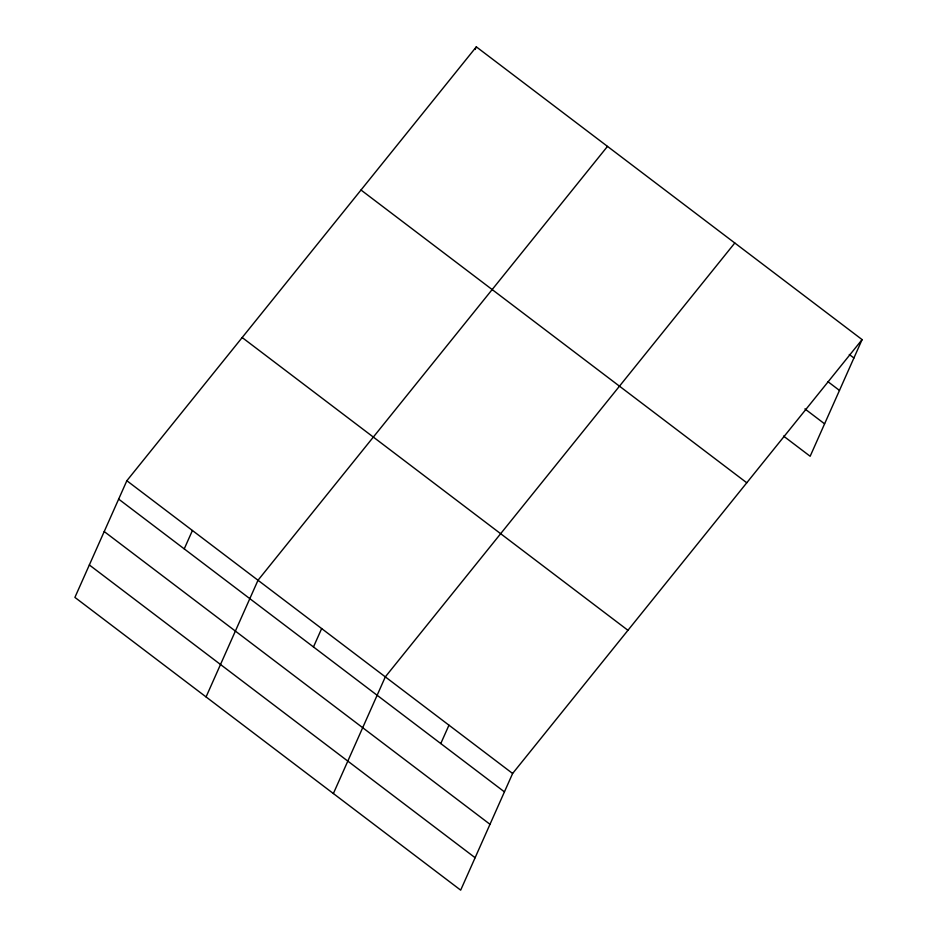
<?xml version="1.0" encoding="UTF-8"?>
<svg xmlns="http://www.w3.org/2000/svg" width="937" height="937" viewBox="0 0 937 937"><rect width="100%" height="100%" fill="white"/><g stroke="black" fill="none" stroke-linecap="round" stroke-linejoin="round"><path stroke-width="1.41" d="M126.846 480.728L74.901 597.396L460.676 890.15L512.621 773.482L862.099 339.604L476.324 46.85L126.846 480.728L512.621 773.482M184.238 548.883L192.425 530.494M475.153 49.474L476.324 46.85M206.07 696.929L258.003 580.261L607.492 146.383M313.473 646.952L321.66 628.563M333.373 793.545L385.318 676.877L734.795 242.999M440.777 743.556L448.964 725.179M862.099 339.604L810.154 456.272L783.531 436.068M849.285 354.479L853.912 357.993M827.898 381.64L839.47 390.424M804.918 408.907L824.595 423.84M361.003 190.024L746.766 482.778M242.179 337.543L627.942 630.296M118.659 499.116L504.434 791.87M104.218 531.548L489.992 824.302M89.343 564.964L475.118 857.718"/></g></svg>
